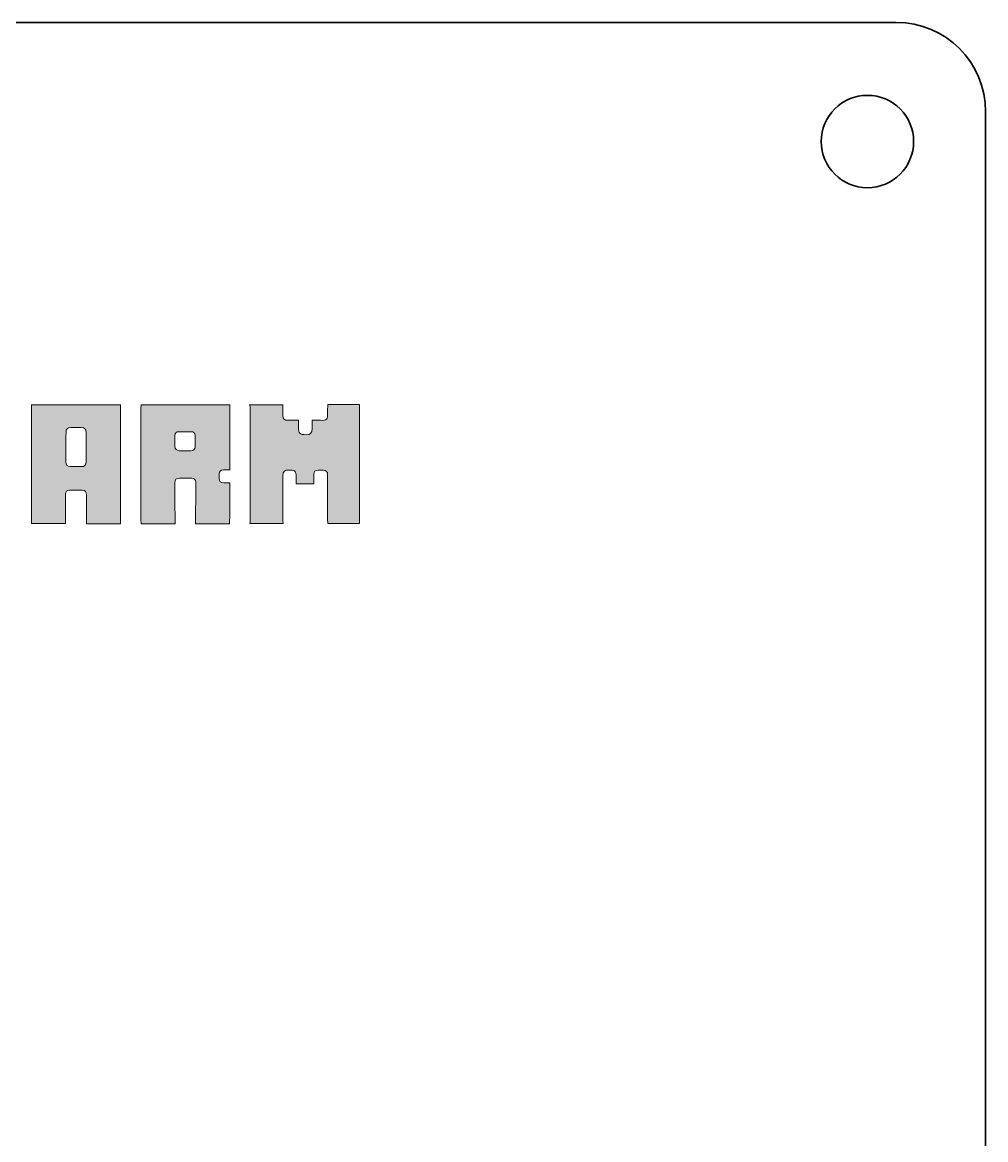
# Model space of a CAD drawing. Header units: millimetres. Extents: x 70 to 221, y 108 to 183.
# Drawn here: x 188.19 to 220.52, y 145.5 to 183 of the extents above; entities that cross this region are included whole.
import ezdxf

# ---------------------------------------------------------------- set-up
doc = ezdxf.new("R2010")
doc.units = ezdxf.units.MM
doc.header["$MEASUREMENT"] = 0
doc.layers.add('Borders', color=7, linetype='Continuous', lineweight=0)

# ---------------------------------------------------------------- blocks, each defined once
blk = doc.blocks.new('Block_0')
at = {"layer": 'Borders', "true_color": 0xed2024, "transparency": 33554687}
h = blk.add_hatch(color=240, dxfattribs=at)
h.dxf.hatch_style = 2
edge = h.paths.add_edge_path()
edge.add_spline(control_points=[(189.654, 168.753), (189.654, 168.753), (189.654, 168.251), (189.654, 168.251), (189.654, 168.136), (189.697, 168.093), (189.812, 168.088), (189.812, 168.088), (190.166, 168.088), (190.166, 168.088), (190.285, 168.088), (190.333, 168.136), (190.333, 168.256), (190.333, 168.256), (190.333, 169.232), (190.333, 169.232), (190.333, 169.351), (190.29, 169.394), (190.166, 169.399), (190.166, 169.399), (189.821, 169.399), (189.821, 169.399), (189.706, 169.399), (189.659, 169.351), (189.659, 169.237), (189.654, 169.074), (189.654, 168.911), (189.654, 168.753)], knot_values=[0, 0, 0, 0, 1, 1, 1, 2, 2, 2, 3, 3, 3, 4, 4, 4, 5, 5, 5, 6, 6, 6, 7, 7, 7, 8, 8, 8, 9, 9, 9, 9], degree=3, periodic=0)
edge.add_line((189.654, 168.753), (189.654, 168.753))
edge = h.paths.add_edge_path()
edge.add_spline(control_points=[(188.5, 170.165), (188.5, 170.165), (191.491, 170.165), (191.491, 170.165), (191.491, 170.146), (191.486, 170.122), (191.486, 170.103), (191.486, 170.103), (191.486, 166.232), (191.486, 166.232), (191.486, 166.213), (191.491, 166.189), (191.491, 166.17), (191.491, 166.17), (190.352, 166.17), (190.352, 166.17), (190.352, 166.198), (190.348, 166.232), (190.348, 166.261), (190.348, 166.261), (190.348, 167.141), (190.348, 167.141), (190.348, 167.246), (190.305, 167.294), (190.204, 167.299), (190.061, 167.303), (189.922, 167.303), (189.778, 167.299), (189.687, 167.299), (189.644, 167.246), (189.644, 167.16), (189.644, 167.16), (189.644, 166.175), (189.644, 166.175), (189.644, 166.175), (188.505, 166.175), (188.505, 166.175), (188.505, 166.175), (188.505, 166.275), (188.505, 166.275), (188.505, 166.275), (188.505, 169.969), (188.505, 169.969), (188.496, 170.031), (188.5, 170.098), (188.5, 170.165)], knot_values=[0, 0, 0, 0, 1, 1, 1, 2, 2, 2, 3, 3, 3, 4, 4, 4, 5, 5, 5, 6, 6, 6, 7, 7, 7, 8, 8, 8, 9, 9, 9, 10, 10, 10, 11, 11, 11, 12, 12, 12, 13, 13, 13, 14, 14, 14, 15, 15, 15, 15], degree=3, periodic=0)
edge.add_line((188.5, 170.165), (188.5, 170.165))
h = blk.add_hatch(color=240, dxfattribs=at)
h.dxf.hatch_style = 2
edge = h.paths.add_edge_path()
edge.add_spline(control_points=[(193.654, 168.624), (193.654, 168.624), (193.845, 168.624), (193.845, 168.624), (193.936, 168.624), (193.984, 168.667), (193.988, 168.758), (193.993, 168.882), (193.993, 169.012), (193.988, 169.136), (193.984, 169.218), (193.936, 169.261), (193.855, 169.261), (193.855, 169.261), (193.453, 169.261), (193.453, 169.261), (193.362, 169.261), (193.319, 169.218), (193.314, 169.131), (193.314, 169.012), (193.309, 168.892), (193.314, 168.768), (193.314, 168.677), (193.362, 168.629), (193.458, 168.624), (193.458, 168.624), (193.654, 168.624), (193.654, 168.624)], knot_values=[0, 0, 0, 0, 1, 1, 1, 2, 2, 2, 3, 3, 3, 4, 4, 4, 5, 5, 5, 6, 6, 6, 7, 7, 7, 8, 8, 8, 9, 9, 9, 9], degree=3, periodic=0)
edge = h.paths.add_edge_path()
edge.add_spline(control_points=[(195.147, 166.17), (195.147, 166.17), (194.008, 166.17), (194.008, 166.17), (194.008, 166.638), (194.012, 167.103), (194.012, 167.571), (194.012, 167.648), (193.96, 167.696), (193.878, 167.696), (193.878, 167.696), (193.462, 167.696), (193.462, 167.696), (193.352, 167.696), (193.314, 167.658), (193.314, 167.547), (193.314, 167.547), (193.314, 166.925), (193.314, 166.925), (193.314, 166.672), (193.319, 166.423), (193.319, 166.17), (193.319, 166.17), (192.18, 166.17), (192.18, 166.17), (192.18, 166.199), (192.175, 166.227), (192.175, 166.256), (192.175, 166.256), (192.175, 170.079), (192.175, 170.079), (192.175, 170.108), (192.18, 170.136), (192.18, 170.165), (192.18, 170.165), (195.156, 170.165), (195.156, 170.165), (195.156, 170.146), (195.161, 170.131), (195.161, 170.112), (195.161, 170.112), (195.161, 168.045), (195.161, 168.045), (195.161, 168.021), (195.156, 168.002), (195.156, 167.978), (195.156, 167.978), (194.941, 167.978), (194.941, 167.978), (194.85, 167.978), (194.807, 167.935), (194.797, 167.844), (194.792, 167.797), (194.797, 167.749), (194.797, 167.696), (194.802, 167.586), (194.84, 167.547), (194.955, 167.543), (194.955, 167.543), (195.161, 167.543), (195.161, 167.543), (195.161, 167.543), (195.161, 167.442), (195.161, 167.442), (195.161, 167.442), (195.161, 166.433), (195.161, 166.433), (195.151, 166.347), (195.147, 166.256), (195.147, 166.17)], knot_values=[0, 0, 0, 0, 1, 1, 1, 2, 2, 2, 3, 3, 3, 4, 4, 4, 5, 5, 5, 6, 6, 6, 7, 7, 7, 8, 8, 8, 9, 9, 9, 10, 10, 10, 11, 11, 11, 12, 12, 12, 13, 13, 13, 14, 14, 14, 15, 15, 15, 16, 16, 16, 17, 17, 17, 18, 18, 18, 19, 19, 19, 20, 20, 20, 21, 21, 21, 22, 22, 22, 23, 23, 23, 23], degree=3, periodic=0)
edge.add_line((195.147, 166.17), (195.147, 166.17))
h = blk.add_hatch(color=240, dxfattribs=at)
h.dxf.hatch_style = 2
edge = h.paths.add_edge_path()
edge.add_spline(control_points=[(195.821, 170.165), (195.821, 170.165), (196.931, 170.165), (196.931, 170.165), (196.931, 170.045), (196.926, 169.926), (196.931, 169.806), (196.936, 169.686), (196.988, 169.643), (197.104, 169.643), (197.104, 169.643), (197.462, 169.643), (197.462, 169.643), (197.462, 169.643), (197.462, 169.428), (197.462, 169.428), (197.458, 169.179), (197.515, 169.16), (197.721, 169.16), (197.845, 169.16), (197.917, 169.203), (197.917, 169.361), (197.917, 169.361), (197.917, 169.643), (197.917, 169.643), (198.017, 169.643), (198.108, 169.648), (198.199, 169.643), (198.41, 169.634), (198.443, 169.677), (198.438, 169.878), (198.433, 169.974), (198.443, 170.074), (198.443, 170.17), (198.443, 170.17), (199.505, 170.17), (199.505, 170.17), (199.505, 170.17), (199.505, 166.175), (199.505, 166.175), (199.505, 166.175), (198.443, 166.175), (198.443, 166.175), (198.443, 166.208), (198.438, 166.241), (198.438, 166.275), (198.438, 166.275), (198.438, 167.816), (198.438, 167.816), (198.438, 167.921), (198.395, 167.964), (198.29, 167.969), (198.29, 167.969), (198.123, 167.969), (198.123, 167.969), (198.017, 167.969), (197.974, 167.921), (197.974, 167.82), (197.974, 167.82), (197.974, 167.514), (197.974, 167.514), (197.974, 167.514), (197.386, 167.514), (197.386, 167.514), (197.386, 167.514), (197.386, 167.71), (197.386, 167.71), (197.391, 167.988), (197.305, 167.973), (197.132, 167.973), (197.008, 167.973), (196.936, 167.94), (196.936, 167.773), (196.936, 167.773), (196.936, 166.863), (196.936, 166.863), (196.936, 166.634), (196.936, 166.409), (196.941, 166.179), (196.941, 166.179), (195.831, 166.179), (195.831, 166.179), (195.831, 166.203), (195.836, 166.227), (195.836, 166.246), (195.836, 166.246), (195.836, 170.103), (195.836, 170.103), (195.826, 170.117), (195.826, 170.141), (195.821, 170.165)], knot_values=[0, 0, 0, 0, 1, 1, 1, 2, 2, 2, 3, 3, 3, 4, 4, 4, 5, 5, 5, 6, 6, 6, 7, 7, 7, 8, 8, 8, 9, 9, 9, 10, 10, 10, 11, 11, 11, 12, 12, 12, 13, 13, 13, 14, 14, 14, 15, 15, 15, 16, 16, 16, 17, 17, 17, 18, 18, 18, 19, 19, 19, 20, 20, 20, 21, 21, 21, 22, 22, 22, 23, 23, 23, 24, 24, 24, 25, 25, 25, 26, 26, 26, 27, 27, 27, 28, 28, 28, 29, 29, 29, 30, 30, 30, 30], degree=3, periodic=0)
edge.add_line((195.821, 170.165), (195.821, 170.165))
at = {"layer": 'Borders'}
for points, knots in [([(188.5, 170.165), (188.5, 170.165), (191.491, 170.165), (191.491, 170.165), (191.491, 170.146), (191.486, 170.122), (191.486, 170.103), (191.486, 170.103), (191.486, 166.232), (191.486, 166.232), (191.486, 166.213), (191.491, 166.189), (191.491, 166.17), (191.491, 166.17), (190.352, 166.17), (190.352, 166.17), (190.352, 166.198), (190.348, 166.232), (190.348, 166.261), (190.348, 166.261), (190.348, 167.141), (190.348, 167.141), (190.348, 167.246), (190.305, 167.294), (190.204, 167.299), (190.061, 167.303), (189.922, 167.303), (189.778, 167.299), (189.687, 167.299), (189.644, 167.246), (189.644, 167.16), (189.644, 167.16), (189.644, 166.175), (189.644, 166.175), (189.644, 166.175), (188.505, 166.175), (188.505, 166.175), (188.505, 166.175), (188.505, 166.275), (188.505, 166.275), (188.505, 166.275), (188.505, 169.969), (188.505, 169.969), (188.496, 170.031), (188.5, 170.098), (188.5, 170.165)], [0, 0, 0, 0, 1, 1, 1, 2, 2, 2, 3, 3, 3, 4, 4, 4, 5, 5, 5, 6, 6, 6, 7, 7, 7, 8, 8, 8, 9, 9, 9, 10, 10, 10, 11, 11, 11, 12, 12, 12, 13, 13, 13, 14, 14, 14, 15, 15, 15, 15]), ([(195.147, 166.17), (195.147, 166.17), (194.008, 166.17), (194.008, 166.17), (194.008, 166.638), (194.012, 167.103), (194.012, 167.571), (194.012, 167.648), (193.96, 167.696), (193.878, 167.696), (193.878, 167.696), (193.462, 167.696), (193.462, 167.696), (193.352, 167.696), (193.314, 167.658), (193.314, 167.547), (193.314, 167.547), (193.314, 166.925), (193.314, 166.925), (193.314, 166.672), (193.319, 166.423), (193.319, 166.17), (193.319, 166.17), (192.18, 166.17), (192.18, 166.17), (192.18, 166.199), (192.175, 166.227), (192.175, 166.256), (192.175, 166.256), (192.175, 170.079), (192.175, 170.079), (192.175, 170.108), (192.18, 170.136), (192.18, 170.165), (192.18, 170.165), (195.156, 170.165), (195.156, 170.165), (195.156, 170.146), (195.161, 170.131), (195.161, 170.112), (195.161, 170.112), (195.161, 168.045), (195.161, 168.045), (195.161, 168.021), (195.156, 168.002), (195.156, 167.978), (195.156, 167.978), (194.941, 167.978), (194.941, 167.978), (194.85, 167.978), (194.807, 167.935), (194.797, 167.844), (194.792, 167.797), (194.797, 167.749), (194.797, 167.696), (194.802, 167.586), (194.84, 167.547), (194.955, 167.543), (194.955, 167.543), (195.161, 167.543), (195.161, 167.543), (195.161, 167.543), (195.161, 167.442), (195.161, 167.442), (195.161, 167.442), (195.161, 166.433), (195.161, 166.433), (195.151, 166.347), (195.147, 166.256), (195.147, 166.17)], [0, 0, 0, 0, 1, 1, 1, 2, 2, 2, 3, 3, 3, 4, 4, 4, 5, 5, 5, 6, 6, 6, 7, 7, 7, 8, 8, 8, 9, 9, 9, 10, 10, 10, 11, 11, 11, 12, 12, 12, 13, 13, 13, 14, 14, 14, 15, 15, 15, 16, 16, 16, 17, 17, 17, 18, 18, 18, 19, 19, 19, 20, 20, 20, 21, 21, 21, 22, 22, 22, 23, 23, 23, 23]), ([(195.821, 170.165), (195.821, 170.165), (196.931, 170.165), (196.931, 170.165), (196.931, 170.045), (196.926, 169.926), (196.931, 169.806), (196.936, 169.686), (196.988, 169.643), (197.104, 169.643), (197.104, 169.643), (197.462, 169.643), (197.462, 169.643), (197.462, 169.643), (197.462, 169.428), (197.462, 169.428), (197.458, 169.179), (197.515, 169.16), (197.721, 169.16), (197.845, 169.16), (197.917, 169.203), (197.917, 169.361), (197.917, 169.361), (197.917, 169.643), (197.917, 169.643), (198.017, 169.643), (198.108, 169.648), (198.199, 169.643), (198.41, 169.634), (198.443, 169.677), (198.438, 169.878), (198.433, 169.974), (198.443, 170.074), (198.443, 170.17), (198.443, 170.17), (199.505, 170.17), (199.505, 170.17), (199.505, 170.17), (199.505, 166.175), (199.505, 166.175), (199.505, 166.175), (198.443, 166.175), (198.443, 166.175), (198.443, 166.208), (198.438, 166.241), (198.438, 166.275), (198.438, 166.275), (198.438, 167.816), (198.438, 167.816), (198.438, 167.921), (198.395, 167.964), (198.29, 167.969), (198.29, 167.969), (198.123, 167.969), (198.123, 167.969), (198.017, 167.969), (197.974, 167.921), (197.974, 167.82), (197.974, 167.82), (197.974, 167.514), (197.974, 167.514), (197.974, 167.514), (197.386, 167.514), (197.386, 167.514), (197.386, 167.514), (197.386, 167.71), (197.386, 167.71), (197.391, 167.988), (197.305, 167.973), (197.132, 167.973), (197.008, 167.973), (196.936, 167.94), (196.936, 167.773), (196.936, 167.773), (196.936, 166.863), (196.936, 166.863), (196.936, 166.634), (196.936, 166.409), (196.941, 166.179), (196.941, 166.179), (195.831, 166.179), (195.831, 166.179), (195.831, 166.203), (195.836, 166.227), (195.836, 166.246), (195.836, 166.246), (195.836, 170.103), (195.836, 170.103), (195.826, 170.117), (195.826, 170.141), (195.821, 170.165)], [0, 0, 0, 0, 1, 1, 1, 2, 2, 2, 3, 3, 3, 4, 4, 4, 5, 5, 5, 6, 6, 6, 7, 7, 7, 8, 8, 8, 9, 9, 9, 10, 10, 10, 11, 11, 11, 12, 12, 12, 13, 13, 13, 14, 14, 14, 15, 15, 15, 16, 16, 16, 17, 17, 17, 18, 18, 18, 19, 19, 19, 20, 20, 20, 21, 21, 21, 22, 22, 22, 23, 23, 23, 24, 24, 24, 25, 25, 25, 26, 26, 26, 27, 27, 27, 28, 28, 28, 29, 29, 29, 30, 30, 30, 30]), ([(189.654, 168.753), (189.654, 168.753), (189.654, 168.251), (189.654, 168.251), (189.654, 168.136), (189.697, 168.093), (189.812, 168.088), (189.812, 168.088), (190.166, 168.088), (190.166, 168.088), (190.285, 168.088), (190.333, 168.136), (190.333, 168.256), (190.333, 168.256), (190.333, 169.232), (190.333, 169.232), (190.333, 169.351), (190.29, 169.394), (190.166, 169.399), (190.166, 169.399), (189.821, 169.399), (189.821, 169.399), (189.706, 169.399), (189.659, 169.351), (189.659, 169.237), (189.654, 169.074), (189.654, 168.911), (189.654, 168.753)], [0, 0, 0, 0, 1, 1, 1, 2, 2, 2, 3, 3, 3, 4, 4, 4, 5, 5, 5, 6, 6, 6, 7, 7, 7, 8, 8, 8, 9, 9, 9, 9]), ([(193.654, 168.624), (193.654, 168.624), (193.845, 168.624), (193.845, 168.624), (193.936, 168.624), (193.984, 168.667), (193.988, 168.758), (193.993, 168.882), (193.993, 169.012), (193.988, 169.136), (193.984, 169.218), (193.936, 169.261), (193.855, 169.261), (193.855, 169.261), (193.453, 169.261), (193.453, 169.261), (193.362, 169.261), (193.319, 169.218), (193.314, 169.131), (193.314, 169.012), (193.309, 168.892), (193.314, 168.768), (193.314, 168.677), (193.362, 168.629), (193.458, 168.624), (193.458, 168.624), (193.654, 168.624), (193.654, 168.624)], [0, 0, 0, 0, 1, 1, 1, 2, 2, 2, 3, 3, 3, 4, 4, 4, 5, 5, 5, 6, 6, 6, 7, 7, 7, 8, 8, 8, 9, 9, 9, 9])]:
    blk.add_open_spline(points, degree=3, knots=knots, dxfattribs=at)

msp = doc.modelspace()

# ---------------------------------------------------------------- linework, layer by layer
at = {"layer": 'Borders', "color": 250, "lineweight": 35, "true_color": 0x231f20}
for points, knots in [([(217.511, 108), (217.511, 108), (217.524, 108), (217.524, 108), (219.177, 108.004), (220.516, 109.345), (220.516, 111), (220.516, 111), (220.516, 180), (220.516, 180), (220.516, 181.656), (219.173, 183), (217.516, 183), (217.516, 183), (148.516, 182.999), (148.516, 182.999), (146.86, 182.999), (145.516, 181.656), (145.516, 179.999), (145.516, 179.999), (145.516, 111), (145.516, 111), (145.516, 109.343), (146.86, 108), (148.516, 108), (148.516, 108), (217.524, 108), (217.524, 108)], [0, 0, 0, 0, 1, 1, 1, 2, 2, 2, 3, 3, 3, 4, 4, 4, 5, 5, 5, 6, 6, 6, 7, 7, 7, 8, 8, 8, 9, 9, 9, 9]), ([(218.099, 179), (218.099, 178.144), (217.405, 177.45), (216.548, 177.45), (215.693, 177.45), (214.999, 178.144), (214.999, 179), (214.999, 179.856), (215.693, 180.55), (216.548, 180.55), (217.405, 180.55), (218.099, 179.856), (218.099, 179)], [0, 0, 0, 0, 1, 1, 1, 2, 2, 2, 3, 3, 3, 4, 4, 4, 4])]:
    msp.add_open_spline(points, degree=3, knots=knots, dxfattribs=at)
at = {"layer": 'Borders'}
msp.add_open_spline([(218.098, 179), (218.098, 178.144), (217.405, 177.45), (216.549, 177.45), (215.693, 177.45), (214.999, 178.144), (214.999, 179), (214.999, 179.856), (215.693, 180.55), (216.549, 180.55), (217.405, 180.55), (218.098, 179.856), (218.098, 179)], degree=3, knots=[0, 0, 0, 0, 1, 1, 1, 2, 2, 2, 3, 3, 3, 4, 4, 4, 4], dxfattribs=at)

# ---------------------------------------------------------------- block references
msp.add_blockref('Block_0', (0, 0), dxfattribs=at)

doc.saveas('drawing.dxf')
